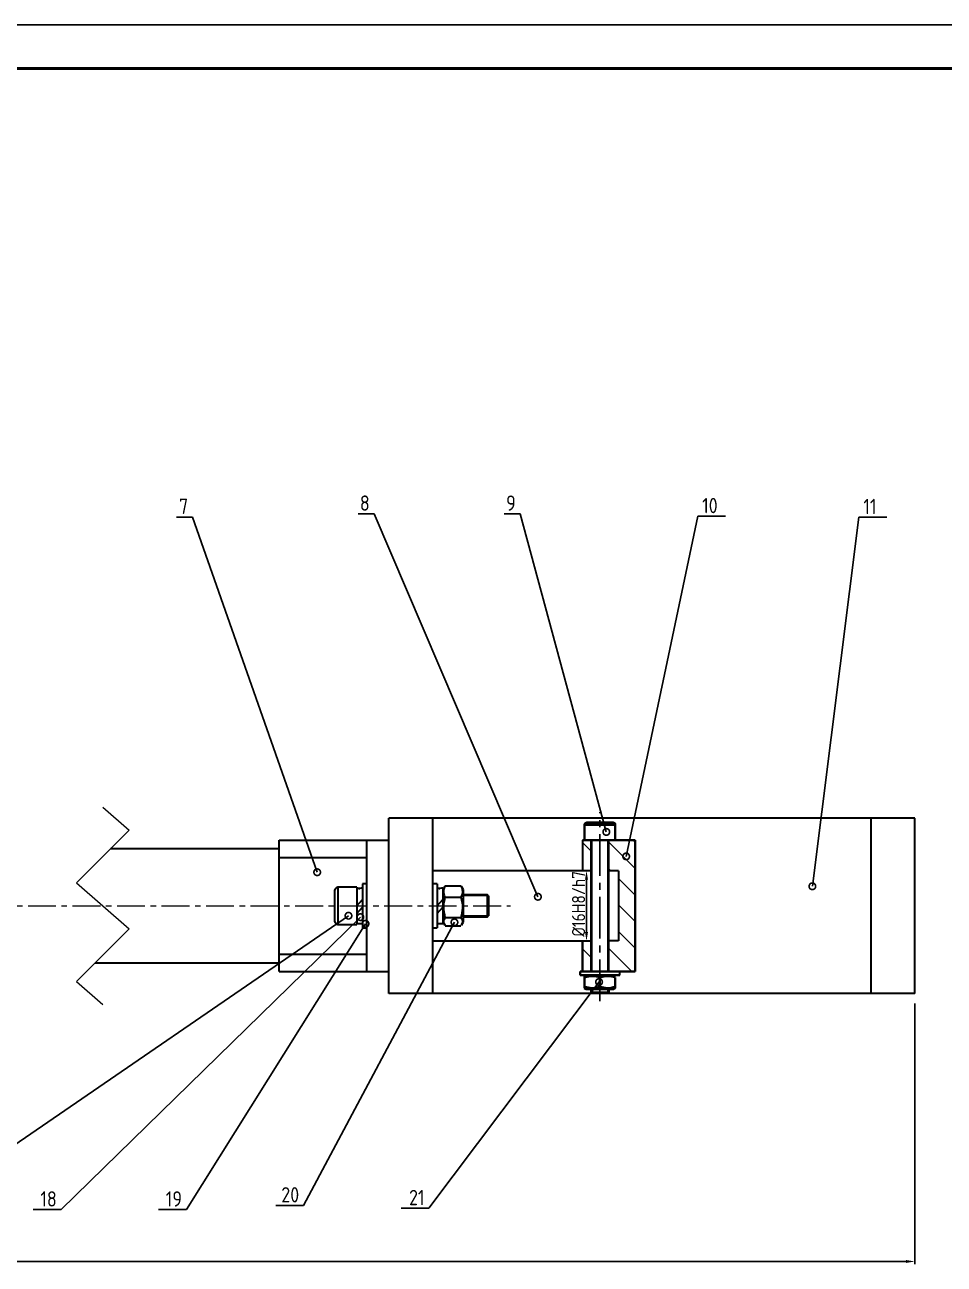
# Model space of a CAD drawing. Header units: millimetres. Extents: x -418 to 1730, y 105 to 1293.
# Drawn here: x 297 to 716, y 727 to 1293 of the extents above; entities that cross this region are included whole.
import ezdxf
from ezdxf import colors
from ezdxf.entities.mleader import LeaderData, LeaderLine
from ezdxf.math import Vec2, Vec3

# ---------------------------------------------------------------- set-up
doc = ezdxf.new("R2010")
doc.units = ezdxf.units.MM
doc.linetypes.add('CENTER2', pattern=[28.575, 19.05, -3.175, 3.175, -3.175])
doc.linetypes.add('CENTERX2', pattern=[20.32, 12.7, -2.54, 2.54, -2.54])
for name, color, linetype, lineweight in [('中心线层', 6, 'CENTERX2', 15), ('剖面线层', 6, 'Continuous', 15), ('图形轮廓线', 7, 'Continuous', 35), ('图框线', 7, 'Continuous', 50), ('文字', 6, 'Continuous', 25), ('细实线', 6, 'Continuous', 25), ('轮廓实线层', 7, 'Continuous', 40)]:
    doc.layers.add(name, color=color, linetype=linetype, lineweight=lineweight)
doc.layers.add('细点画线', color=6, linetype='CENTER2')
doc.styles.get("Standard").update_dxf_attribs({"font": 'gbenor.shx', "bigfont": 'gbcbig.shx'})
doc.dimstyles.new('圆标注', dxfattribs={"dimtxt": 6, "dimasz": 4, "dimexe": 1.25, "dimexo": 0.625, "dimtad": 1, "dimlfac": 0.5, "dimdsep": 46, "dimtxsty": 'Standard', "dimcen": 2.5, "dimadec": 0, "dimazin": 0, "dimtfac": 1, "dimtmove": 0, "dimatfit": 3, "dimfxl": 1, "dimarcsym": 0})

# ---------------------------------------------------------------- blocks, each defined once
blk = doc.blocks.new('_DotSmall')
at = {"color": 0, "linetype": 'ByBlock', "const_width": 0.5}
blk.add_lwpolyline([(-0.0625, 0, 1), (0.0625, 0, 1)], format="xyb", close=True, dxfattribs=at)
blk = doc.blocks.new('*D52')
at = {"layer": 'Defpoints', "color": 0, "transparency": 16777216}
for p in [(551.31, 906.68), (551.31, 874.68), (553.16, 874.68)]:
    blk.add_point(p, dxfattribs=at)
at = {"layer": '文字', "color": 0, "lineweight": -2, "transparency": 16777216}
for p, q in [((551.94, 906.68), (554.41, 906.68)), ((553.16, 902.68), (553.16, 878.68)), ((551.94, 874.68), (554.41, 874.68))]:
    blk.add_line(p, q, dxfattribs=at)
at = {"layer": '文字', "color": 0, "transparency": 16777216}
for points in [[(552.49, 902.68), (553.83, 902.68), (553.16, 906.68)], [(552.49, 878.68), (553.83, 878.68), (553.16, 874.68)]]:
    blk.add_solid(points, dxfattribs=at)
at = {"layer": '文字', "color": 0, "transparency": 16777216, "insert": (549.54, 891.59), "char_height": 6, "attachment_point": 5, "rotation": 90}
blk.add_mtext('%%C16H8/h7', dxfattribs=at)
blk = doc.blocks.new('*D53')
at = {"layer": 'Defpoints', "color": 0, "transparency": 16777216}
for p in [(-251.52, 846.68), (702.99, 846.68), (702.99, 728.32)]:
    blk.add_point(p, dxfattribs=at)
at = {"layer": '文字', "color": 0, "lineweight": -2, "transparency": 16777216}
for p, q in [((-251.52, 846.06), (-251.52, 727.07)), ((702.99, 846.06), (702.99, 727.07)), ((-247.52, 728.32), (698.99, 728.32))]:
    blk.add_line(p, q, dxfattribs=at)
at = {"layer": '文字', "color": 0, "transparency": 16777216}
for points in [[(-247.52, 728.98), (-247.52, 727.65), (-251.52, 728.32)], [(698.99, 728.98), (698.99, 727.65), (702.99, 728.32)]]:
    blk.add_solid(points, dxfattribs=at)
at = {"layer": '文字', "color": 0, "transparency": 16777216, "insert": (218.49, 731.94), "char_height": 6, "attachment_point": 5}
blk.add_mtext('477', dxfattribs=at)

msp = doc.modelspace()

# ---------------------------------------------------------------- hatches: boundary and pattern name
at = {"layer": '剖面线层'}
h = msp.add_hatch(dxfattribs=at)
h.set_pattern_fill('ANSI31', color=256, scale=2.7, angle=90)
h.set_pattern_definition([(135, (-3056.254, -795.004), (-6.061673, -6.061673), [])])
h.paths.add_polyline_path([(575.313, 920.682), (563.312, 920.682), (563.312, 906.682), (567.699, 906.682), (567.699, 874.682), (563.312, 874.682), (563.312, 860.682), (575.313, 860.682), (575.313, 870.682), (575.313, 910.682)])
h.paths.add_polyline_path([(555.313, 920.682), (551.312, 920.682), (551.312, 906.682), (555.313, 906.682)])
h.paths.add_polyline_path([(555.313, 874.682), (551.312, 874.682), (551.312, 860.682), (555.313, 860.682)])

# ---------------------------------------------------------------- linework, layer by layer
at = {"layer": '中心线层'}
msp.add_line((13.828, 890.66), (518.533, 890.66), dxfattribs=at)
at = {"layer": '剖面线层'}
for p, q in [((332.406, 935.732), (344.406, 925.207)), ((344.406, 925.207), (320.406, 901.207)), ((555.712, 860.682), (555.712, 920.682)), ((562.912, 860.682), (562.912, 920.682)), ((320.406, 901.207), (344.406, 880.157)), ((508.389, 895.282), (496.988, 895.282)), ((508.389, 886.082), (496.988, 886.082)), ((344.406, 880.157), (320.406, 856.157)), ((320.406, 856.157), (332.406, 845.632)), ((555.712, 850.682), (555.712, 852.682)), ((562.912, 850.682), (562.912, 852.682))]:
    msp.add_line(p, q, dxfattribs=at)
at = {"layer": '图形轮廓线'}
for p, q in [((462.989, 850.682), (462.989, 930.682)), ((482.989, 930.682), (462.989, 930.682)), ((482.989, 850.682), (482.989, 930.682)), ((498.989, 930.682), (482.989, 930.682)), ((666.989, 930.682), (498.989, 930.682)), ((682.989, 930.682), (666.989, 930.682)), ((682.989, 850.682), (682.989, 930.682)), ((702.989, 930.682), (682.989, 930.682)), ((702.989, 850.682), (702.989, 930.682)), ((412.988, 912.682), (412.988, 920.682)), ((412.988, 920.682), (452.989, 920.682)), ((452.989, 912.682), (452.989, 920.682)), ((452.989, 920.682), (462.989, 920.682)), ((462.989, 860.682), (462.989, 920.682)), ((551.312, 920.682), (551.312, 906.682)), ((555.313, 860.682), (555.313, 920.682)), ((563.312, 860.682), (563.312, 920.682)), ((412.988, 916.682), (335.881, 916.682)), ((412.988, 912.682), (452.989, 912.682)), ((412.988, 868.682), (412.988, 912.682)), ((452.989, 868.682), (452.989, 912.682)), ((555.313, 906.682), (482.989, 906.682)), ((567.699, 906.682), (563.312, 906.682)), ((567.699, 906.682), (567.699, 874.682)), ((452.989, 900.682), (450.988, 900.682)), ((450.988, 900.682), (450.988, 880.682)), ((484.988, 900.682), (482.989, 900.682)), ((484.988, 900.682), (484.988, 880.682)), ((488.736, 899.885), (488.611, 899.517)), ((488.736, 899.885), (495.841, 899.885)), ((495.986, 899.515), (495.841, 899.885)), ((438.388, 883.432), (438.388, 897.932)), ((448.388, 899.182), (439.639, 899.182)), ((439.639, 899.182), (439.639, 882.182)), ((448.388, 899.182), (448.388, 882.182)), ((488.53, 899.564), (487.589, 897.932)), ((487.589, 898.682), (487.589, 882.682)), ((488.736, 894.593), (495.841, 894.593)), ((496.988, 897.932), (496.052, 899.554)), ((496.988, 886.529), (496.988, 897.932)), ((507.988, 895.682), (496.988, 895.682)), ((508.389, 895.282), (507.988, 895.682)), ((507.988, 885.682), (507.988, 895.682)), ((508.389, 895.282), (508.389, 886.082)), ((448.388, 890.682), (450.988, 893.566)), ((448.388, 887.203), (450.988, 890.087)), ((484.988, 890.66), (487.588, 893.544)), ((484.988, 887.18), (487.588, 890.065)), ((487.589, 883.432), (488.53, 881.801)), ((488.736, 885.39), (495.841, 885.39)), ((496.052, 881.811), (496.988, 883.432)), ((496.988, 883.432), (496.988, 886.529)), ((496.988, 885.682), (507.988, 885.682)), ((507.988, 885.682), (508.389, 886.082)), ((439.639, 882.182), (448.388, 882.182)), ((448.388, 882.682), (450.988, 882.682)), ((450.988, 880.682), (452.989, 880.682)), ((482.989, 880.682), (484.988, 880.682)), ((484.988, 882.682), (487.589, 882.682)), ((488.736, 881.479), (495.841, 881.479)), ((482.989, 874.682), (555.313, 874.682)), ((567.699, 874.682), (563.312, 874.682)), ((412.988, 860.682), (412.988, 868.682)), ((412.988, 868.682), (452.989, 868.682)), ((452.989, 860.682), (452.989, 868.682)), ((328.931, 864.682), (412.988, 864.682)), ((412.988, 860.682), (452.989, 860.682)), ((452.989, 860.682), (462.989, 860.682)), ((568.313, 859.082), (568.313, 860.682)), ((566.312, 858.024), (564.801, 859.082)), ((482.989, 850.682), (462.989, 850.682)), ((498.989, 850.682), (482.989, 850.682)), ((555.712, 850.682), (498.989, 850.682)), ((557.768, 850.682), (555.712, 850.682)), ((562.912, 850.682), (557.768, 850.682)), ((666.989, 850.682), (562.912, 850.682)), ((682.989, 850.682), (666.989, 850.682)), ((702.989, 850.682), (682.989, 850.682))]:
    msp.add_line(p, q, dxfattribs=at)
at = {"layer": '图形轮廓线', "flags": 128}
for points in [[(448.388, 898.682), (449.26, 898.666), (449.688, 898.647)], [(484.988, 898.682), (485.86, 898.666), (486.288, 898.647)]]:
    msp.add_lwpolyline(points, dxfattribs=at)
at = {"layer": '图形轮廓线'}
for centre, radius, start, end in [((439.638, 897.932), 1.25, 89.99656, 180.00208), ((450.982, 874.935), 23.748, 89.98546, 96.27086), ((487.582, 874.935), 23.748, 89.98517, 96.27086), ((439.638, 883.432), 1.25, 179.99792, 270.00344)]:
    msp.add_arc(centre, radius, start, end, dxfattribs=at)
for points, knots in [([(488.736, 894.593), (488.627, 894.822), (488.128, 895.865), (487.823, 897.802), (488.463, 899.263), (488.736, 899.885)], [0, 0, 0, 0, 0.13900251, 0.63331, 1, 1, 1, 1]), ([(495.841, 899.885), (496.114, 899.263), (496.754, 897.802), (496.449, 895.865), (495.95, 894.822), (495.841, 894.593)], [0, 0, 0, 0, 0.36669, 0.8609975, 1, 1, 1, 1]), ([(488.736, 885.39), (488.363, 887.034), (487.666, 890.11), (488.396, 893.169), (488.736, 894.593)], [0, 0, 0, 0, 0.5347029, 1, 1, 1, 1]), ([(495.841, 894.593), (496.214, 892.949), (496.911, 889.874), (496.181, 886.814), (495.841, 885.39)], [0, 0, 0, 0, 0.5347029, 1, 1, 1, 1]), ([(488.611, 881.848), (488.315, 882.425), (487.703, 883.621), (488.384, 884.787), (488.736, 885.39)], [0, 0, 0, 0, 0.4830355, 1, 1, 1, 1]), ([(495.841, 885.39), (496.226, 884.688), (496.882, 883.494), (496.248, 882.33), (495.986, 881.849)], [0, 0, 0, 0, 0.5874568, 1, 1, 1, 1])]:
    msp.add_open_spline(points, degree=3, knots=knots, dxfattribs=at)
at = {"layer": '图框线'}
msp.add_line((1241.774, 1272.923), (-368.997, 1272.923), dxfattribs=at)
at = {"layer": '细实线'}
msp.add_line((1261.774, 1292.923), (-418.226, 1292.923), dxfattribs=at)
at = {"layer": '细点画线'}
msp.add_line((559.312, 847.203), (559.312, 933.43), dxfattribs=at)
at = {"layer": '轮廓实线层'}
for p, q in [((553.313, 928.682), (556.738, 928.682)), ((556.738, 928.682), (565.313, 928.682)), ((552.313, 927.682), (552.313, 920.682)), ((556.309, 927.682), (552.313, 927.682)), ((566.312, 927.682), (556.309, 927.682)), ((566.312, 920.682), (566.312, 927.682)), ((575.313, 920.682), (551.312, 920.682)), ((575.313, 920.682), (575.313, 910.682)), ((575.313, 910.682), (575.313, 860.682)), ((551.312, 874.682), (551.312, 860.682)), ((550.313, 860.682), (550.313, 859.082)), ((550.313, 860.682), (551.312, 860.682)), ((575.313, 860.682), (551.312, 860.682)), ((550.313, 859.082), (568.313, 859.082)), ((553.062, 859.082), (552.313, 858.649)), ((552.313, 858.649), (552.313, 858.024)), ((552.313, 853.741), (552.313, 858.024)), ((559.312, 853.741), (559.312, 858.024)), ((566.312, 853.741), (566.312, 858.024)), ((552.313, 853.741), (552.313, 853.115)), ((552.313, 853.115), (553.062, 852.682)), ((559.312, 852.682), (553.062, 852.682)), ((555.313, 852.682), (555.313, 851.082)), ((555.313, 851.082), (555.712, 850.682)), ((555.313, 851.082), (557.596, 851.082)), ((557.596, 851.082), (563.313, 851.082)), ((565.563, 852.682), (559.312, 852.682)), ((562.912, 850.682), (563.313, 851.082)), ((563.313, 851.082), (563.313, 852.682)), ((565.563, 852.682), (566.312, 853.115)), ((566.312, 853.115), (566.312, 853.741))]:
    msp.add_line(p, q, dxfattribs=at)
for centre, start, end in [((553.313, 927.682), 89.99738, 179.99963), ((565.313, 927.683), 359.98871, 90.00745)]:
    msp.add_arc(centre, 1, start, end, dxfattribs=at)
for points, knots in [([(552.313, 858.024), (553.564, 858.35), (555.904, 858.961), (558.23, 858.322), (559.312, 858.024)], [0, 0, 0, 0, 0.5344324, 1, 1, 1, 1]), ([(559.312, 858.024), (560.564, 858.35), (562.904, 858.961), (565.23, 858.322), (566.312, 858.024)], [0, 0, 0, 0, 0.53444888, 1, 1, 1, 1]), ([(559.312, 853.741), (558.061, 853.414), (555.721, 852.804), (553.395, 853.443), (552.313, 853.741)], [0, 0, 0, 0, 0.5344324, 1, 1, 1, 1]), ([(566.312, 853.741), (565.061, 853.414), (562.721, 852.804), (560.395, 853.443), (559.312, 853.741)], [0, 0, 0, 0, 0.5344324, 1, 1, 1, 1])]:
    msp.add_open_spline(points, degree=3, knots=knots, dxfattribs=at)

# ---------------------------------------------------------------- dimensions: what is measured, and where the dimension line sits
at = {"layer": '文字'}
dim = msp.add_linear_dim(base=(553.161, 874.682), p1=(551.312, 906.682), p2=(551.312, 874.682), angle=90, text='%%C<>H8/h7', dimstyle='圆标注', dxfattribs=at)
dim.commit()
dim.dimension.update_dxf_attribs({"geometry": '*D52', "text_midpoint": (553.161, 891.593), "dimtype": 160})
dim = msp.add_linear_dim(base=(702.989, 728.316), p1=(-251.52, 846.682), p2=(702.989, 846.682), text='477', dimstyle='圆标注', dxfattribs=at)
dim.commit()
dim.dimension.update_dxf_attribs({"geometry": '*D53', "text_midpoint": (218.487, 728.316), "dimtype": 160})

# ---------------------------------------------------------------- leaders
ml = msp.add_multileader_mtext('Standard', dxfattribs=at)
ml.set_content('7', color=256)
ml.set_leader_properties()
ml.set_arrow_properties(name='DOTSMALL')
ml.build(insert=Vec2(0, 0))
ml.multileader.update_dxf_attribs({"text_left_attachment_type": 6, "text_right_attachment_type": 6, "dogleg_length": 0, "arrow_head_size": 6})
ctx = ml.context
ctx.base_point, ctx.char_height, ctx.arrow_head_size, ctx.plane_origin = Vec3(367.059, 1068.197), 7, 6, Vec3(430.26, 906.014)
ctx.left_attachment, ctx.right_attachment, ctx.text_align_type = 6, 6, 2
notes = []
notes.append((ctx, [(0, (1, 1, 0), (373.392, 1068.197), (-1, 0), 0, [(0, [(430.26, 906.014)], 0, [])])]))
ctx.mtext.insert, ctx.mtext.alignment, ctx.mtext.flow_direction = Vec3(371.392, 1076.597), 3, 5
ml = msp.add_multileader_mtext('Standard', dxfattribs=at)
ml.set_content('8', color=256)
ml.set_leader_properties()
ml.set_arrow_properties(name='DOTSMALL')
ml.build(insert=Vec2(0, 0))
ml.multileader.update_dxf_attribs({"text_left_attachment_type": 6, "text_right_attachment_type": 6, "dogleg_length": 0, "arrow_head_size": 6})
ctx = ml.context
ctx.base_point, ctx.char_height, ctx.arrow_head_size, ctx.plane_origin = Vec3(449.912, 1069.656), 7, 6, Vec3(538.025, 894.823)
ctx.left_attachment, ctx.right_attachment, ctx.text_align_type = 6, 6, 2
notes.append((ctx, [(0, (1, 1, 0), (456.246, 1069.656), (-1, 0), 0, [(0, [(530.969, 894.823)], 0, [])])]))
ctx.mtext.insert, ctx.mtext.alignment, ctx.mtext.flow_direction = Vec3(454.246, 1078.056), 3, 5
ml = msp.add_multileader_mtext('Standard', dxfattribs=at)
ml.set_content('9', color=256)
ml.set_leader_properties()
ml.set_arrow_properties(name='DOTSMALL')
ml.build(insert=Vec2(0, 0))
ml.multileader.update_dxf_attribs({"text_left_attachment_type": 6, "text_right_attachment_type": 6, "dogleg_length": 0, "arrow_head_size": 6})
ctx = ml.context
ctx.base_point, ctx.char_height, ctx.arrow_head_size, ctx.plane_origin = Vec3(515.905, 1069.648), 7, 6, Vec3(565.709, 924.429)
ctx.left_attachment, ctx.right_attachment, ctx.text_align_type = 6, 6, 2
notes.append((ctx, [(0, (1, 1, 0), (522.878, 1069.648), (-1, 0), 0, [(0, [(562.206, 924.429)], 0, [])])]))
ctx.mtext.insert, ctx.mtext.alignment, ctx.mtext.flow_direction = Vec3(520.878, 1078.048), 3, 5
ml = msp.add_multileader_mtext('Standard', dxfattribs=at)
ml.set_content('10', color=256)
ml.set_leader_properties()
ml.set_arrow_properties(name='DOTSMALL')
ml.build(insert=Vec2(0, 0))
ml.multileader.update_dxf_attribs({"text_left_attachment_type": 6, "text_right_attachment_type": 6, "dogleg_length": 0, "arrow_head_size": 6})
ctx = ml.context
ctx.base_point, ctx.char_height, ctx.arrow_head_size, ctx.plane_origin = Vec3(603.938, 1068.514), 7, 6, Vec3(574.753, 913.258)
ctx.left_attachment, ctx.right_attachment = 6, 6
notes.append((ctx, [(0, (1, 1, 0), (603.938, 1068.514), (1, 0), 0, [(0, [(571.259, 913.258)], 0, [])])]))
ctx.mtext.insert, ctx.mtext.flow_direction = Vec3(605.938, 1076.914), 5
ml = msp.add_multileader_mtext('Standard', dxfattribs=at)
ml.set_content('11', color=256)
ml.set_leader_properties()
ml.set_arrow_properties(name='DOTSMALL')
ml.build(insert=Vec2(0, 0))
ml.multileader.update_dxf_attribs({"text_left_attachment_type": 6, "text_right_attachment_type": 6, "dogleg_length": 0, "arrow_head_size": 6})
ctx = ml.context
ctx.base_point, ctx.char_height, ctx.arrow_head_size, ctx.plane_origin = Vec3(677.494, 1068.113), 7, 6, Vec3(656.228, 899.608)
ctx.left_attachment, ctx.right_attachment = 6, 6
notes.append((ctx, [(0, (1, 1, 0), (677.494, 1068.113), (1, 0), 0, [(0, [(656.228, 899.608)], 0, [])])]))
ctx.mtext.insert, ctx.mtext.flow_direction = Vec3(679.494, 1076.513), 5
ml = msp.add_multileader_mtext('Standard', dxfattribs=at)
ml.set_content('17', color=256)
ml.set_leader_properties()
ml.set_arrow_properties(name='DOTSMALL')
ml.build(insert=Vec2(0, 0))
ml.multileader.update_dxf_attribs({"text_left_attachment_type": 6, "text_right_attachment_type": 6, "dogleg_length": 0, "arrow_head_size": 6})
ctx = ml.context
ctx.base_point, ctx.char_height, ctx.arrow_head_size, ctx.plane_origin = Vec3(240.797, 752.603), 7, 6, Vec3(444.543, 886.161)
ctx.left_attachment, ctx.right_attachment, ctx.text_align_type = 6, 6, 2
notes.append((ctx, [(0, (1, 1, 0), (250.047, 752.603), (-1, 0), 0, [(0, [(444.543, 886.161)], 0, [])])]))
ctx.mtext.insert, ctx.mtext.alignment, ctx.mtext.flow_direction = Vec3(248.047, 761.003), 3, 5
ml = msp.add_multileader_mtext('Standard', dxfattribs=at)
ml.set_content('18', color=256)
ml.set_leader_properties()
ml.set_arrow_properties(name='DOTSMALL')
ml.build(insert=Vec2(0, 0))
ml.multileader.update_dxf_attribs({"text_left_attachment_type": 6, "text_right_attachment_type": 6, "dogleg_length": 0, "arrow_head_size": 6})
ctx = ml.context
ctx.base_point, ctx.char_height, ctx.arrow_head_size, ctx.plane_origin = Vec3(304.191, 751.976), 7, 6, Vec3(449.957, 885.518)
ctx.left_attachment, ctx.right_attachment, ctx.text_align_type = 6, 6, 2
notes.append((ctx, [(0, (1, 1, 0), (313.441, 751.976), (-1, 0), 0, [(0, [(449.957, 885.518)], 0, [])])]))
ctx.mtext.insert, ctx.mtext.alignment, ctx.mtext.flow_direction = Vec3(311.441, 760.376), 3, 5
ml = msp.add_multileader_mtext('Standard', dxfattribs=at)
ml.set_content('19', color=256)
ml.set_leader_properties()
ml.set_arrow_properties(name='DOTSMALL')
ml.build(insert=Vec2(0, 0))
ml.multileader.update_dxf_attribs({"text_left_attachment_type": 6, "text_right_attachment_type": 6, "dogleg_length": 0, "arrow_head_size": 6})
ctx = ml.context
ctx.base_point, ctx.char_height, ctx.arrow_head_size, ctx.plane_origin = Vec3(360.89, 751.976), 7, 6, Vec3(452.316, 882.478)
ctx.left_attachment, ctx.right_attachment, ctx.text_align_type = 6, 6, 2
notes.append((ctx, [(1, (1, 1, 0), (370.557, 751.976), (-1, 0), 0, [(0, [(452.316, 882.478)], 0, [])])]))
ctx.mtext.insert, ctx.mtext.alignment, ctx.mtext.flow_direction = Vec3(368.557, 760.376), 3, 5
ml = msp.add_multileader_mtext('Standard', dxfattribs=at)
ml.set_content('20', color=256)
ml.set_leader_properties()
ml.set_arrow_properties(name='DOTSMALL')
ml.build(insert=Vec2(0, 0))
ml.multileader.update_dxf_attribs({"text_left_attachment_type": 6, "text_right_attachment_type": 6, "dogleg_length": 0, "arrow_head_size": 6})
ctx = ml.context
ctx.base_point, ctx.char_height, ctx.arrow_head_size, ctx.plane_origin = Vec3(413.475, 753.856), 7, 6, Vec3(492.901, 883.173)
ctx.left_attachment, ctx.right_attachment, ctx.text_align_type = 6, 6, 2
notes.append((ctx, [(1, (1, 1, 0), (424.044, 753.856), (-1, 0), 0, [(0, [(492.901, 883.173)], 0, [])])]))
ctx.mtext.insert, ctx.mtext.alignment, ctx.mtext.flow_direction = Vec3(422.044, 762.256), 3, 5
ml = msp.add_multileader_mtext('Standard', dxfattribs=at)
ml.set_content('21', color=256)
ml.set_leader_properties()
ml.set_arrow_properties(name='DOTSMALL')
ml.build(insert=Vec2(0, 0))
ml.multileader.update_dxf_attribs({"text_left_attachment_type": 6, "text_right_attachment_type": 6, "dogleg_length": 0, "arrow_head_size": 6})
ctx = ml.context
ctx.base_point, ctx.char_height, ctx.arrow_head_size, ctx.plane_origin = Vec3(471.843, 752.603), 7, 6, Vec3(558.89, 855.917)
ctx.left_attachment, ctx.right_attachment, ctx.text_align_type = 6, 6, 2
notes.append((ctx, [(1, (1, 1, 0), (481.241, 752.603), (-1, 0), 0, [(0, [(558.89, 855.917)], 0, [])])]))
ctx.mtext.insert, ctx.mtext.alignment, ctx.mtext.flow_direction = Vec3(479.241, 761.003), 3, 5
for ctx, leaders in notes:
    for number, flags, end, landing, length, lines in leaders:
        leader = LeaderData()
        leader.index, (leader.has_last_leader_line, leader.has_dogleg_vector, leader.attachment_direction) = number, flags
        leader.last_leader_point, leader.dogleg_vector, leader.dogleg_length = Vec3(end), Vec3(landing), length
        for number, points, colour, breaks in lines:
            line = LeaderLine()
            line.index, line.vertices, line.color, line.breaks = number, Vec3.list(points), colors.encode_raw_color(colour), breaks
            leader.lines.append(line)
        ctx.leaders.append(leader)

doc.saveas('drawing.dxf')
